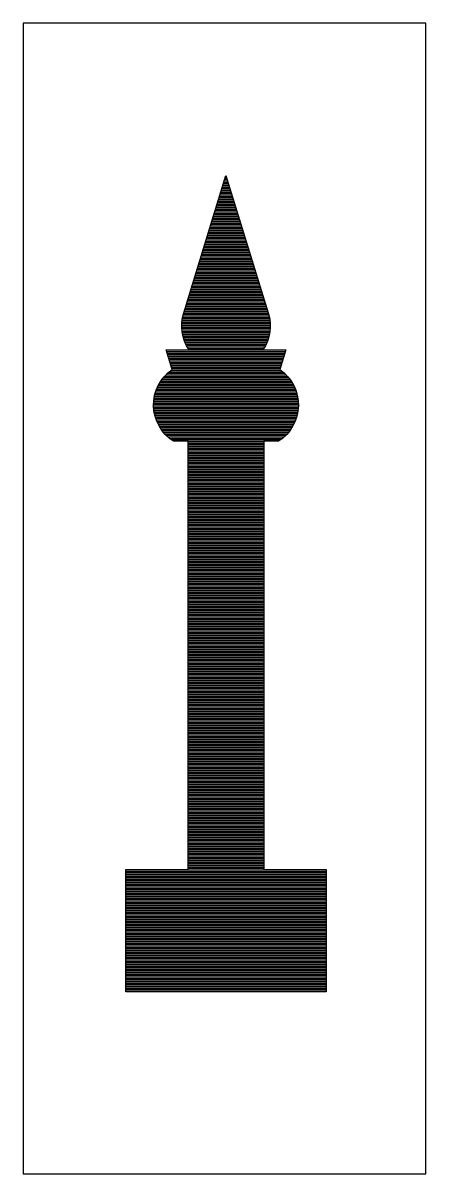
# Model space of a CAD drawing. Header units: millimetres. Extents: x -1 to 12300, y -1929 to 2470.
# Drawn here: x 8529 to 8941, y -1473 to -296 of the extents above; entities that cross this region are included whole.
import ezdxf

# ---------------------------------------------------------------- set-up
doc = ezdxf.new("R2010")
doc.units = ezdxf.units.MM
doc.layers.add('01C', color=250, linetype='Continuous')
doc.layers.add('_coberta', color=7, linetype='Continuous')
doc.layers.add('viewport', color=241, linetype='Continuous', plot=False)

msp = doc.modelspace()

# ---------------------------------------------------------------- hatches: boundary and pattern name
at = {"layer": '01C'}
h = msp.add_hatch(dxfattribs=at)
h.set_pattern_fill('ANSI31', color=256, scale=0.5, angle=315)
h.paths.add_polyline_path([(8791.648, -650.371), (8797.774, -630.253), (8774.231, -630.253, 0.22284306), (8779.593, -592.245), (8736.39, -451.773), (8693.187, -592.245, 0.22284306), (8698.549, -630.253), (8675.006, -630.253), (8681.132, -650.371, 0.53692427), (8682.619, -723.52), (8697.723, -723.52), (8697.723, -1161.731), (8633.89, -1161.731), (8633.89, -1286.731), (8838.89, -1286.731), (8838.89, -1161.731), (8775.057, -1161.731), (8775.057, -723.52), (8790.161, -723.52, 0.53692427)])

# ---------------------------------------------------------------- linework, layer by layer
at = {"layer": '_coberta'}
msp.add_lwpolyline([(8797.774, -630.253), (8791.648, -650.371, -0.53692427), (8790.161, -723.52), (8775.057, -723.52), (8775.057, -1161.731), (8838.89, -1161.731), (8838.89, -1286.731), (8633.89, -1286.731), (8633.89, -1161.731), (8697.723, -1161.731), (8697.723, -723.52), (8682.619, -723.52, -0.53692427), (8681.132, -650.371), (8675.006, -630.253), (8698.549, -630.253, -0.22284306), (8693.187, -592.245), (8736.39, -451.773), (8779.593, -592.245, -0.22284306), (8774.231, -630.253)], format="xyb", close=True, dxfattribs=at)
at = {"layer": 'viewport'}
msp.add_lwpolyline([(8941.12, -1473.247), (8941.12, -295.747), (8528.62, -295.747), (8528.62, -1473.247)], close=True, dxfattribs=at)

doc.saveas('drawing.dxf')
